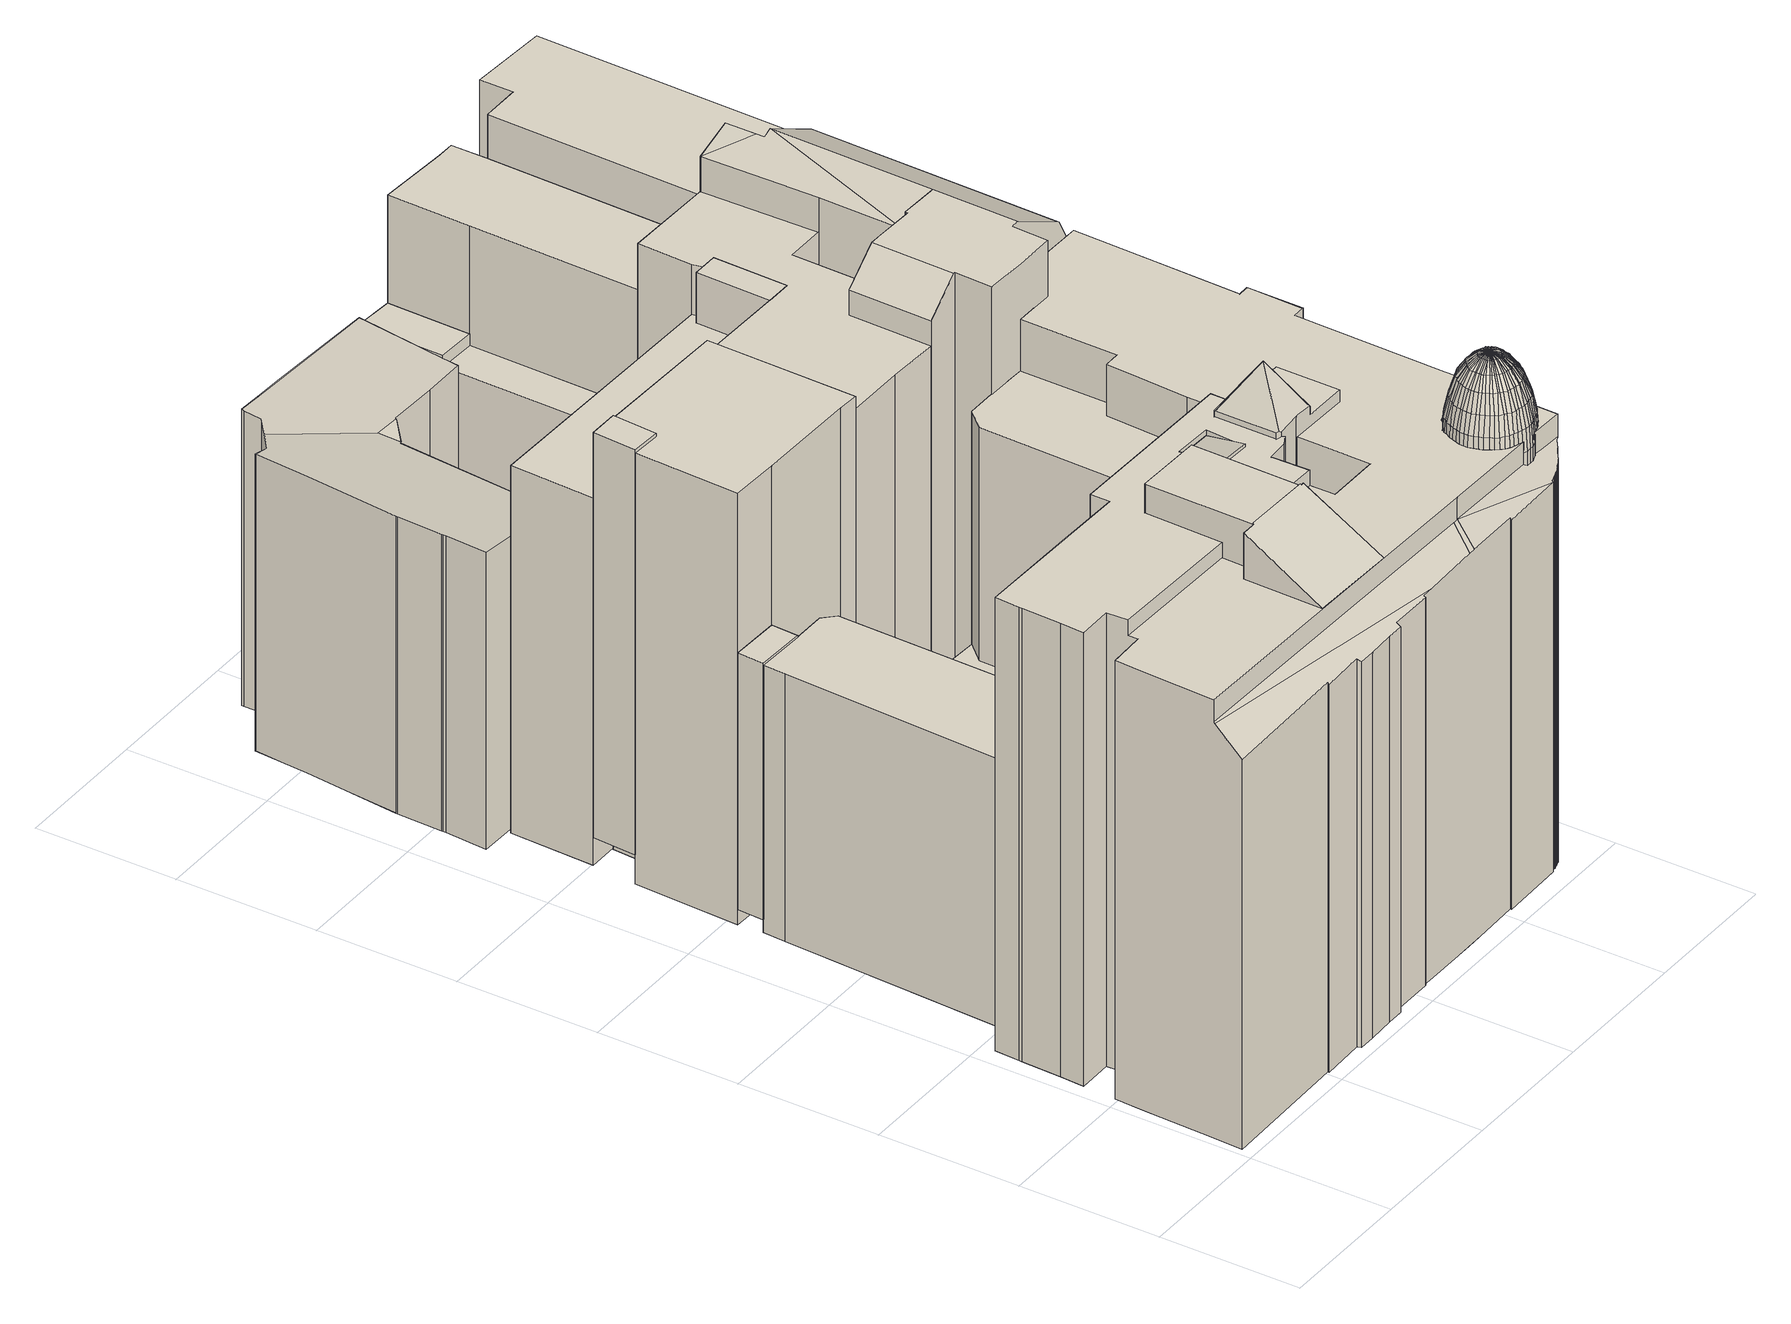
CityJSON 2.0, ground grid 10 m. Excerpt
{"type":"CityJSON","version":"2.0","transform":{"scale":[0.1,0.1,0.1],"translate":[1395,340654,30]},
"CityObjects":{
"building1":{"type":"Building","children":["building1-1","building1-2","building1-3","building1-4","building1-5","building1-6","building1-7","building1-8","building1-9","building1-10","building1-11","building1-12","building1-13","building1-14","building1-15","building1-16","building1-17","building1-18","building1-19","building1-20","building1-21"]},
"building1-1":{"type":"BuildingPart","attributes":{"measuredHeight":35.94,"roofType":"SPITZDACH","HoeheDach":"67","NiedrigsteTraufeDesGebaeudes":"63","Blattnummer":"102081","HoeheGrund":"31"},"parents":["building1"],"geometry":[{"type":"Solid","lod":"2","boundaries":[[[[0,1,2,3]],[[1,4,5]],[[6,7,8,1,0]],[[8,9,4,1]],[[10,11,12,13]],[[14,3,2,5,15]],[[5,2,1]],[[16,7,6,17]],[[12,4,9,13]],[[18,11,10,19]],[[20,21,16,17,22,14,15,23,18,19]],[[5,4,12,11,18,23,15]],[[21,20,19,10,13,9,8,7,16]],[[22,17,6,0,3,14]]]]}]},
"building1-2":{"type":"BuildingPart","attributes":{"measuredHeight":32.15,"roofType":"KUPPELDACH","HoeheDach":"67","NiedrigsteTraufeDesGebaeudes":"61","Blattnummer":"102081","HoeheGrund":"35"},"parents":["building1"],"geometry":[{"type":"Solid","lod":"2","boundaries":[[[[24,25,26,27]],[[28,29,25,24]],[[30,31,29,28]],[[32,31,30]],[[33,34,35,36]],[[37,38,34,33]],[[26,39,38,37]],[[25,40,39,26]],[[29,41,40,25]],[[31,42,41,29]],[[32,42,31]],[[34,43,44,35]],[[38,45,43,34]],[[39,46,45,38]],[[40,47,46,39]],[[41,48,47,40]],[[42,49,48,41]],[[32,49,42]],[[43,50,51,44]],[[45,52,50,43]],[[46,53,52,45]],[[47,54,53,46]],[[48,55,54,47]],[[49,55,48]],[[50,56,57,51]],[[52,58,56,50]],[[53,59,58,52]],[[54,60,59,53]],[[55,61,60,54]],[[49,62,61,55]],[[32,62,49]],[[56,63,64,57]],[[58,65,63,56]],[[59,66,65,58]],[[60,67,66,59]],[[61,68,67,60]],[[62,69,68,61]],[[32,69,62]],[[63,70,71,64]],[[65,72,70,63]],[[66,73,72,65]],[[67,74,73,66]],[[68,75,74,67]],[[69,76,75,68]],[[32,76,69]],[[70,77,78,71]],[[72,79,77,70]],[[73,80,79,72]],[[74,81,80,73]],[[75,82,81,74]],[[76,83,82,75]],[[32,83,76]],[[77,84,85,78]],[[79,86,84,77]],[[80,87,86,79]],[[81,88,87,80]],[[82,89,88,81]],[[83,90,89,82]],[[32,90,83]],[[84,91,92,85]],[[86,93,91,84]],[[87,94,93,86]],[[95,96,97,98,99,100,101,102,103,104,105,106,107,108,109,110,111,112,113,114,115,116,117,118,119,120,121,122,123,124,125,126,127,128,129,130,131,36,35,44,51,57,64,71,78,85,92,132,133,134,135,136,137,138,139,140]],[[141,142,96,95]],[[143,144,142,141]],[[145,146,144,143]],[[88,147,94,87]],[[89,148,147,88]],[[90,148,89]],[[91,149,132,92]],[[93,150,149,91]],[[94,151,150,93]],[[147,152,151,94]],[[148,153,152,147]],[[90,154,153,148]],[[32,154,90]],[[149,155,133,132]],[[150,156,155,149]],[[151,157,156,150]],[[152,158,157,151]],[[153,159,158,152]],[[154,160,159,153]],[[32,160,154]],[[155,161,134,133]],[[156,162,161,155]],[[157,163,162,156]],[[164,165,146,145]],[[166,167,165,164]],[[168,169,167,166]],[[32,169,168]],[[142,170,97,96]],[[144,171,170,142]],[[146,172,171,144]],[[165,173,172,146]],[[167,174,173,165]],[[169,175,174,167]],[[32,175,169]],[[170,176,98,97]],[[171,177,176,170]],[[172,178,177,171]],[[173,179,178,172]],[[174,180,179,173]],[[175,180,174]],[[176,181,99,98]],[[177,182,181,176]],[[178,183,182,177]],[[158,184,163,157]],[[159,185,184,158]],[[160,186,185,159]],[[32,186,160]],[[161,187,135,134]],[[162,188,187,161]],[[163,189,188,162]],[[184,190,189,163]],[[185,191,190,184]],[[186,192,191,185]],[[32,192,186]],[[187,193,136,135]],[[188,194,193,187]],[[189,195,194,188]],[[190,196,195,189]],[[191,197,196,190]],[[192,198,197,191]],[[32,198,192]],[[193,199,137,136]],[[194,200,199,193]],[[195,201,200,194]],[[179,202,183,178]],[[180,203,202,179]],[[175,204,203,180]],[[32,204,175]],[[181,205,100,99]],[[182,206,205,181]],[[183,207,206,182]],[[202,208,207,183]],[[203,209,208,202]],[[204,210,209,203]],[[32,210,204]],[[205,211,101,100]],[[206,212,211,205]],[[207,213,212,206]],[[208,214,213,207]],[[209,215,214,208]],[[210,216,215,209]],[[32,216,210]],[[211,217,102,101]],[[212,218,217,211]],[[213,219,218,212]],[[196,220,201,195]],[[197,221,220,196]],[[198,222,221,197]],[[32,222,198]],[[199,223,138,137]],[[200,224,223,199]],[[201,225,224,200]],[[220,226,225,201]],[[221,227,226,220]],[[222,227,221]],[[223,228,139,138]],[[224,229,228,223]],[[225,230,229,224]],[[226,231,230,225]],[[227,232,231,226]],[[222,233,232,227]],[[32,233,222]],[[228,234,140,139]],[[229,235,234,228]],[[230,236,235,229]],[[214,237,219,213]],[[215,238,237,214]],[[216,239,238,215]],[[32,239,216]],[[217,240,103,102]],[[218,241,240,217]],[[219,242,241,218]],[[237,243,242,219]],[[238,244,243,237]],[[239,245,244,238]],[[32,245,239]],[[240,246,104,103]],[[241,247,246,240]],[[242,248,247,241]],[[243,249,248,242]],[[244,250,249,243]],[[245,251,250,244]],[[32,251,245]],[[246,252,105,104]],[[247,253,252,246]],[[248,254,253,247]],[[231,255,236,230]],[[232,256,255,231]],[[233,257,256,232]],[[32,257,233]],[[234,141,95,140]],[[235,143,141,234]],[[236,145,143,235]],[[255,164,145,236]],[[256,166,164,255]],[[257,168,166,256]],[[32,168,257]],[[249,258,254,248]],[[250,259,258,249]],[[251,260,259,250]],[[32,260,251]],[[252,261,106,105]],[[253,262,261,252]],[[254,263,262,253]],[[258,264,263,254]],[[259,265,264,258]],[[260,265,259]],[[261,266,107,106]],[[262,267,266,261]],[[263,268,267,262]],[[264,269,268,263]],[[265,270,269,264]],[[260,271,270,265]],[[32,271,260]],[[266,272,108,107]],[[267,273,272,266]],[[268,274,273,267]],[[269,275,274,268]],[[270,276,275,269]],[[271,277,276,270]],[[32,277,271]],[[272,278,109,108]],[[273,279,278,272]],[[274,280,279,273]],[[275,281,280,274]],[[276,282,281,275]],[[277,283,282,276]],[[32,283,277]],[[278,284,110,109]],[[279,285,284,278]],[[280,286,285,279]],[[281,287,286,280]],[[282,288,287,281]],[[283,289,288,282]],[[32,289,283]],[[284,290,111,110]],[[285,291,290,284]],[[286,292,291,285]],[[287,293,292,286]],[[288,294,293,287]],[[289,295,294,288]],[[32,295,289]],[[290,296,112,111]],[[291,297,296,290]],[[292,298,297,291]],[[293,299,298,292]],[[294,300,299,293]],[[295,300,294]],[[296,301,113,112]],[[297,302,301,296]],[[298,303,302,297]],[[299,304,303,298]],[[300,305,304,299]],[[295,306,305,300]],[[32,306,295]],[[301,307,114,113]],[[302,308,307,301]],[[303,309,308,302]],[[304,310,309,303]],[[305,311,310,304]],[[306,312,311,305]],[[32,312,306]],[[307,313,115,114]],[[308,314,313,307]],[[309,315,314,308]],[[310,316,315,309]],[[311,317,316,310]],[[312,318,317,311]],[[32,318,312]],[[313,319,116,115]],[[314,320,319,313]],[[315,321,320,314]],[[316,322,321,315]],[[317,323,322,316]],[[318,324,323,317]],[[32,324,318]],[[319,325,117,116]],[[320,326,325,319]],[[321,327,326,320]],[[322,328,327,321]],[[323,329,328,322]],[[324,330,329,323]],[[32,330,324]],[[325,331,118,117]],[[326,332,331,325]],[[327,333,332,326]],[[328,334,333,327]],[[329,335,334,328]],[[330,336,335,329]],[[32,336,330]],[[331,337,119,118]],[[332,338,337,331]],[[333,339,338,332]],[[334,340,339,333]],[[335,341,340,334]],[[336,342,341,335]],[[32,342,336]],[[337,343,120,119]],[[338,344,343,337]],[[339,345,344,338]],[[340,346,345,339]],[[341,347,346,340]],[[342,348,347,341]],[[32,348,342]],[[343,349,121,120]],[[344,350,349,343]],[[345,351,350,344]],[[346,352,351,345]],[[347,353,352,346]],[[348,353,347]],[[349,354,122,121]],[[350,355,354,349]],[[351,356,355,350]],[[352,357,356,351]],[[353,358,357,352]],[[348,359,358,353]],[[32,359,348]],[[354,360,123,122]],[[355,361,360,354]],[[356,362,361,355]],[[357,363,362,356]],[[358,364,363,357]],[[359,365,364,358]],[[32,365,359]],[[360,366,124,123]],[[361,367,366,360]],[[362,368,367,361]],[[363,369,368,362]],[[364,370,369,363]],[[365,371,370,364]],[[32,371,365]],[[366,372,125,124]],[[367,373,372,366]],[[368,374,373,367]],[[369,375,374,368]],[[370,376,375,369]],[[371,377,376,370]],[[32,377,371]],[[372,378,126,125]],[[373,379,378,372]],[[374,380,379,373]],[[375,381,380,374]],[[376,382,381,375]],[[377,383,382,376]],[[32,383,377]],[[378,384,127,126]],[[379,385,384,378]],[[380,386,385,379]],[[381,387,386,380]],[[382,388,387,381]],[[383,388,382]],[[384,389,128,127]],[[385,390,389,384]],[[386,391,390,385]],[[387,392,391,386]],[[388,393,392,387]],[[383,394,393,388]],[[32,394,383]],[[389,395,129,128]],[[390,396,395,389]],[[391,397,396,390]],[[392,398,397,391]],[[393,399,398,392]],[[394,400,399,393]],[[32,400,394]],[[395,401,130,129]],[[396,402,401,395]],[[397,403,402,396]],[[398,404,403,397]],[[399,405,404,398]],[[400,406,405,399]],[[32,406,400]],[[401,407,131,130]],[[402,408,407,401]],[[403,27,408,402]],[[404,24,27,403]],[[405,28,24,404]],[[406,30,28,405]],[[32,30,406]],[[407,33,36,131]],[[408,37,33,407]],[[27,26,37,408]]]]}]},
"building1-3":{"type":"BuildingPart","attributes":{"measuredHeight":33.08,"roofType":"PULTDACH","HoeheDach":"64","NiedrigsteTraufeDesGebaeudes":"63","Blattnummer":"102081","HoeheGrund":"30"},"parents":["building1"],"geometry":[{"type":"Solid","lod":"2","boundaries":[[[[409,410,411,412]],[[413,414,415,416]],[[413,412,411,414]],[[414,411,410,415]],[[415,410,409,416]],[[416,409,412,413]]]]}]},
"building1-4":{"type":"BuildingPart","attributes":{"measuredHeight":18.45,"roofType":"FLACHDACH","HoeheDach":"52","NiedrigsteTraufeDesGebaeudes":"52","Blattnummer":"102081","HoeheGrund":"33"},"parents":["building1"],"geometry":[{"type":"Solid","lod":"2","boundaries":[[[[417,418,419,420]],[[421,422,423,424]],[[424,423,418,417]],[[423,422,419,418]],[[422,421,420,419]],[[421,424,417,420]]]]}]},
"building1-5":{"type":"BuildingPart","attributes":{"measuredHeight":29.27,"roofType":"FLACHDACH","HoeheDach":"64","NiedrigsteTraufeDesGebaeudes":"64","Blattnummer":"102081","HoeheGrund":"34"},"parents":["building1"],"geometry":[{"type":"Solid","lod":"2","boundaries":[[[[425,426,427,428]],[[429,430,431,432]],[[432,431,426,425]],[[431,430,427,426]],[[430,429,428,427]],[[429,432,425,428]]]]}]},
"building1-6":{"type":"BuildingPart","attributes":{"measuredHeight":29.77,"roofType":"FLACHDACH","HoeheDach":"62","NiedrigsteTraufeDesGebaeudes":"62","Blattnummer":"102081","HoeheGrund":"33"},"parents":["building1"],"geometry":[{"type":"Solid","lod":"2","boundaries":[[[[433,434,435,436,437,438]],[[439,440,441,442,443,444]],[[444,443,434,433]],[[443,442,435,434]],[[442,441,436,435]],[[441,440,437,436]],[[440,439,438,437]],[[439,444,433,438]]]]}]},
"building1-7":{"type":"BuildingPart","attributes":{"measuredHeight":20.73,"roofType":"FLACHDACH","HoeheDach":"51","NiedrigsteTraufeDesGebaeudes":"51","Blattnummer":"102081","HoeheGrund":"31"},"parents":["building1"],"geometry":[{"type":"Solid","lod":"2","boundaries":[[[[445,446,447,448]],[[449,450,451,452]],[[452,451,446,445]],[[451,450,447,446]],[[450,449,448,447]],[[449,452,445,448]]]]}]},
"building1-8":{"type":"BuildingPart","attributes":{"measuredHeight":19.31,"roofType":"FLACHDACH","HoeheDach":"51","NiedrigsteTraufeDesGebaeudes":"51","Blattnummer":"102081","HoeheGrund":"31"},"parents":["building1"],"geometry":[{"type":"Solid","lod":"2","boundaries":[[[[453,454,455,456,457]],[[458,459,460,461,462]],[[462,461,454,453]],[[461,460,455,454]],[[460,459,456,455]],[[459,458,457,456]],[[458,462,453,457]]]]}]},
"building1-9":{"type":"BuildingPart","attributes":{"measuredHeight":34.23,"roofType":"FLACHDACH","HoeheDach":"66","NiedrigsteTraufeDesGebaeudes":"62","Blattnummer":"102081","HoeheGrund":"31"},"parents":["building1"],"geometry":[{"type":"Solid","lod":"2","boundaries":[[[[463,464,465,466,467,468,469,470,471]],[[472,473,474,475]],[[476,471,470,477]],[[477,470,469,478]],[[478,469,468,479]],[[475,467,466,472]],[[480,465,464,481]],[[481,464,463,482]],[[482,463,471,476]],[[483,474,473,484]],[[465,480,485,484,473,472,466]],[[468,467,475,474,483,486,479]],[[482,476,477,478,479,486,483,484,485,480,481]]]]}]},
"building1-10":{"type":"BuildingPart","attributes":{"measuredHeight":33.83,"roofType":"PULTDACH","HoeheDach":"66","NiedrigsteTraufeDesGebaeudes":"59","Blattnummer":"102081","HoeheGrund":"32"},"parents":["building1"],"geometry":[{"type":"Solid","lod":"2","boundaries":[[[[487,488,489,490]],[[491,492,493,494,495,496,497,498,499,500,488,487]],[[501,502,503]],[[504,505,506,507,501,503]],[[497,506,505,508]],[[509,510,506,497,496]],[[511,512,513,514,510,509]],[[515,490,489,516]],[[517,500,499,518]],[[508,498,497]],[[519,495,494,520]],[[521,492,491,522]],[[523,503,502,524]],[[525,504,503,523]],[[526,514,513,527]],[[527,513,512,528]],[[528,512,511,529]],[[506,510,514,526,530,531,532,507]],[[527,528,529,533,534,519,520,535,521,522,536,515,516,537,517,518,538,539,525,523,524,540,532,531,530,526]],[[499,498,508,505,504,525,539,538,518]],[[534,533,529,511,509,496,495,519]],[[532,540,524,502,501,507]],[[535,520,494,493,492,521]],[[536,522,491,487,490,515]],[[489,488,500,517,537,516]]]]}]},
"building1-11":{"type":"BuildingPart","attributes":{"measuredHeight":32.71,"roofType":"FLACHDACH","HoeheDach":"63","NiedrigsteTraufeDesGebaeudes":"58","Blattnummer":"102081","HoeheGrund":"31"},"parents":["building1"],"geometry":[{"type":"Solid","lod":"2","boundaries":[[[[541,542,543,544]],[[544,543,545,546]],[[546,545,547,548]],[[548,547,549,550]],[[550,549,551,552]],[[552,551,553,554]],[[554,553,555,556]],[[556,555,557,558]],[[558,557,559,560]],[[560,559,561,562]],[[562,561,563,564]],[[564,563,565,566]],[[566,565,567,568]],[[568,567,569,570]],[[570,569,571,572]],[[572,571,573,574]],[[575,576,577,578]],[[579,580,581,582]],[[583,584,585,586]],[[587,588,589,590]],[[591,573,571,569,567,565,563,561,559,557,555,553,551,549,547,545,543,542,592,577,576,593,581,580,587,590,594,595,596]],[[597,598,599,600,601,602,603,604,605,606,607]],[[608,609,610,611,612,613,614,615,616,617]],[[618,619,579,582,620,575,578,541,544,546,548,550,552,554,556,558,560,562,564,566,568,570,572,574,621,622,623,624,625,626,627,628,629,630,631,632,633,634,635,636,637,612,611,610,609,608,638,639,640,641,642,643,644,645,646,607,606,605,604,603,647,648,649,650,651,652,653,654,655,656,657,658,659,660,661,662,663,664,665,666,667,668,669],[670,671,672,673,674,675,676,677,678,679,680,681,682,683,684,685,686,687,688,689,690,691,692,693,694,695,696,697,698,699,700,701,702,703,704,705,706,707,708,709,710,711,712,713,714,715,716,717,718,719,720,721,722,723,724,725,726],[727,728,729,730,731,732,733,734,735,736,737,738,739,740,741,742,743],[744,745,746,747],[748,749,750,751,752,753,754,755,756,757,758,759,760]],[[761,762,763,764,765,766,767,768,769,770,771,772,773,774,775,776,777,778,779,780,781,782,783,784,785,786,787,788,789,790,791,792,793,794,795,796,797,798,799,800,801,802,803,804,805,806,807,808,809,810,811,812,813,814,815,816,817,818,819,589,588,585,584,820,821,822,823,824,825,826,827,828,829,830,831,832,833,834,835,836,837,838,839,840,841,842,843,844,845,463,471,846,847,848,849,850,851,852,602,601,600]],[[850,849,848,755,754,753,752,853,854]],[[844,843,842,855,856,751,750,749,748]],[[840,839,838,837,740,739,738,737]],[[730,729,728,727,833,832,831,857,858]],[[859,860,861,862,863,864,865,866,867,617,616,598,597]],[[616,615,868,599,598]],[[614,869,868,615]],[[613,870,871,869,614]],[[871,872,873,874,875,876,877,878,879,880,881,882,883,884,885,591,596,886,887,888,889,890,869]],[[586,891,892,583]],[[608,617,867,638]],[[638,867,866,639]],[[639,866,865,640]],[[640,865,864,641]],[[641,864,863,642]],[[642,863,862,643]],[[643,862,861,644]],[[644,861,860,645]],[[645,860,859,646]],[[646,859,597,607]],[[755,848,847,756]],[[756,847,846,757]],[[757,846,471,758]],[[758,471,463,759]],[[759,463,845,760]],[[760,845,844,748]],[[603,602,852,647]],[[650,893,894,651]],[[651,894,895,652]],[[652,895,896,653]],[[653,896,897,654]],[[656,898,899,657]],[[830,900,857,831]],[[730,858,901,731]],[[731,901,902,732]],[[732,902,903,733]],[[733,903,904,734]],[[734,904,905,735]],[[841,906,855,842]],[[751,856,853,752]],[[850,854,907,851]],[[649,908,893,650]],[[744,909,910,745]],[[747,911,909,744]],[[746,912,911,747]],[[745,910,912,746]],[[636,871,870,637]],[[637,870,613,612]],[[596,817,816,886]],[[714,815,814,715]],[[715,814,813,716]],[[716,813,812,717]],[[717,812,811,718]],[[718,811,810,719]],[[719,810,809,720]],[[720,809,808,721]],[[721,808,807,722]],[[722,807,806,723]],[[723,806,805,724]],[[724,805,804,725]],[[725,804,803,726]],[[726,803,802,670]],[[670,802,801,671]],[[671,801,800,672]],[[672,800,799,673]],[[673,799,798,674]],[[674,798,797,675]],[[675,797,796,676]],[[676,796,795,677]],[[677,795,794,678]],[[678,794,793,679]],[[679,793,792,680]],[[680,792,791,681]],[[681,791,790,682]],[[682,790,789,683]],[[683,789,788,684]],[[684,788,787,685]],[[685,787,786,686]],[[686,786,785,687]],[[687,785,784,688]],[[688,784,783,689]],[[689,783,782,690]],[[690,782,781,691]],[[691,781,780,692]],[[692,780,779,693]],[[693,779,778,694]],[[694,778,777,695]],[[695,777,776,696]],[[696,776,775,697]],[[697,775,774,698]],[[698,774,773,699]],[[699,773,772,700]],[[700,772,771,701]],[[701,771,770,702]],[[702,770,769,703]],[[703,769,768,704]],[[704,768,767,705]],[[705,767,766,706]],[[706,766,765,707]],[[707,765,764,708]],[[708,764,763,890,709]],[[890,763,762,869]],[[709,890,889,710]],[[710,889,888,711]],[[711,888,887,712]],[[622,885,884,623]],[[623,884,883,624]],[[624,883,882,625]],[[625,882,881,626]],[[626,881,880,627]],[[627,880,879,628]],[[628,879,878,629]],[[629,878,877,630]],[[630,877,876,631]],[[631,876,875,632]],[[632,875,874,633]],[[633,874,873,634]],[[634,873,872,635]],[[743,834,833,727]],[[664,824,823,665]],[[665,823,822,666]],[[666,822,821,667]],[[892,820,584,583]],[[596,595,594,590,589,819,818,817]],[[591,885,622,621,574,573,591,596]],[[587,580,579,619,618,669,891,586,585,588]],[[827,826,825,663,662,661]],[[575,620,582,581,593,576]],[[541,578,577,592,542]],[[820,892,891,669,668,667,821]],[[824,664,663,825]],[[834,743,742,835]],[[837,836,835,742,741,740]],[[887,886,816,815,714,713,712]],[[871,636,635,872]],[[829,828,827,661,660,659]],[[906,841,840,737,736,735,905]],[[900,830,829,659,658,657,899]],[[913,898,656,655,654,897]],[[648,647,852,851,907,908,649]],[[868,869,762,761,600,599]],[[908,907,854,853,856,855,906,905,904,903,902,901,858,857,900,899,898,913,897,896,895,894,893],[910,909,911,912]]]]}]},
"building1-12":{"type":"BuildingPart","attributes":{"measuredHeight":11.16,"roofType":"FLACHDACH","HoeheDach":"42","NiedrigsteTraufeDesGebaeudes":"42","Blattnummer":"102081","HoeheGrund":"31"},"parents":["building1"],"geometry":[{"type":"Solid","lod":"2","boundaries":[[[[456,455,914,915,916,917]],[[918,919,920,921,922,923]],[[923,922,455,456]],[[922,921,914,455]],[[921,920,915,914]],[[920,919,916,915]],[[919,918,917,916]],[[918,923,456,917]]]]}]},
"building1-13":{"type":"BuildingPart","attributes":{"measuredHeight":26.49,"roofType":"FLACHDACH","HoeheDach":"59","NiedrigsteTraufeDesGebaeudes":"59","Blattnummer":"102081","HoeheGrund":"32"},"parents":["building1"],"geometry":[{"type":"Solid","lod":"2","boundaries":[[[[924,925,926,927,928,929,930,931,932]],[[933,934,935,936,937,938,939,940,941]],[[941,940,925,924]],[[940,939,926,925]],[[939,938,927,926]],[[938,937,928,927]],[[937,936,929,928]],[[936,935,930,929]],[[935,934,931,930]],[[934,933,932,931]],[[933,941,924,932]]]]}]},
"building1-14":{"type":"BuildingPart","attributes":{"measuredHeight":27.32,"roofType":"FLACHDACH","HoeheDach":"59","NiedrigsteTraufeDesGebaeudes":"59","Blattnummer":"102081","HoeheGrund":"31"},"parents":["building1"],"geometry":[{"type":"Solid","lod":"2","boundaries":[[[[942,943,944,945,946,947,948,949]],[[950,951,952,953,954,955,956,957]],[[957,956,943,942]],[[956,955,944,943]],[[955,954,945,944]],[[954,953,946,945]],[[953,952,947,946]],[[952,951,948,947]],[[951,950,949,948]],[[950,957,942,949]]]]}]},
"building1-15":{"type":"BuildingPart","attributes":{"measuredHeight":31.09,"roofType":"FLACHDACH","HoeheDach":"63","NiedrigsteTraufeDesGebaeudes":"63","Blattnummer":"102081","HoeheGrund":"32"},"parents":["building1"],"geometry":[{"type":"Solid","lod":"2","boundaries":[[[[958,959,960,961,962,963,964,965]],[[966,967,968,969,970,971,972,973]],[[973,972,959,958]],[[972,971,960,959]],[[971,970,961,960]],[[970,969,962,961]],[[969,968,963,962]],[[968,967,964,963]],[[967,966,965,964]],[[966,973,958,965]]]]}]},
"building1-16":{"type":"BuildingPart","attributes":{"measuredHeight":30,"roofType":"FLACHDACH","HoeheDach":"62","NiedrigsteTraufeDesGebaeudes":"62","Blattnummer":"102081","HoeheGrund":"32"},"parents":["building1"],"geometry":[{"type":"Solid","lod":"2","boundaries":[[[[974,975,976,977,978,979,980,981,982,523,525,983,517,516,515,984]],[[985,986,987,988,989,990,991,992,993,994,441,440,439,444,995,996]],[[996,995,975,974]],[[995,444,976,975]],[[444,439,977,976]],[[439,440,978,977]],[[440,441,979,978]],[[441,994,980,979]],[[994,993,981,980]],[[993,992,982,981]],[[992,991,523,982]],[[991,990,525,523]],[[990,989,983,525]],[[989,988,517,983]],[[988,987,516,517]],[[987,986,515,516]],[[986,985,984,515]],[[985,996,974,984]]]]}]},
"building1-17":{"type":"BuildingPart","attributes":{"measuredHeight":28.5,"roofType":"FLACHDACH","HoeheDach":"59","NiedrigsteTraufeDesGebaeudes":"59","Blattnummer":"102081","HoeheGrund":"31"},"parents":["building1"],"geometry":[{"type":"Solid","lod":"2","boundaries":[[[[448,997,998,999,1000,1001,445]],[[1002,1003,1004,1005,1006,1007,1008]],[[1008,1007,997,448]],[[1007,1006,998,997]],[[1006,1005,999,998]],[[1005,1004,1000,999]],[[1004,1003,1001,1000]],[[1003,1002,445,1001]],[[1002,1008,448,445]]]]}]},
"building1-18":{"type":"BuildingPart","attributes":{"measuredHeight":19.31,"roofType":"FLACHDACH","HoeheDach":"52","NiedrigsteTraufeDesGebaeudes":"52","Blattnummer":"102081","HoeheGrund":"32"},"parents":["building1"],"geometry":[{"type":"Solid","lod":"2","boundaries":[[[[1009,1010,1011,1012,1013,1014,1015]],[[1016,1017,1018,1019,1020,1021,1022]],[[1022,1021,1010,1009]],[[1021,1020,1011,1010]],[[1020,1019,1012,1011]],[[1019,1018,1013,1012]],[[1018,1017,1014,1013]],[[1017,1016,1015,1014]],[[1016,1022,1009,1015]]]]}]},
"building1-19":{"type":"BuildingPart","attributes":{"measuredHeight":10.95,"roofType":"FLACHDACH","HoeheDach":"42","NiedrigsteTraufeDesGebaeudes":"42","Blattnummer":"102081","HoeheGrund":"31"},"parents":["building1"],"geometry":[{"type":"Solid","lod":"2","boundaries":[[[[1023,1024,1025,1026,1027,1028,1029,1030,1031,1032,1033,1034,1035,1036,1037,1038]],[[1039,1040,1041,1042,1043,1044,1045,1046,1047,1048,1049,1050,1051,1052,1053,1054]],[[1054,1053,1024,1023]],[[1053,1052,1025,1024]],[[1052,1051,1026,1025]],[[1051,1050,1027,1026]],[[1050,1049,1028,1027]],[[1049,1048,1029,1028]],[[1048,1047,1030,1029]],[[1047,1046,1031,1030]],[[1046,1045,1032,1031]],[[1045,1044,1033,1032]],[[1044,1043,1034,1033]],[[1043,1042,1035,1034]],[[1042,1041,1036,1035]],[[1041,1040,1037,1036]],[[1040,1039,1038,1037]],[[1039,1054,1023,1038]]]]}]},
"building1-20":{"type":"BuildingPart","attributes":{"measuredHeight":31.35,"roofType":"FLACHDACH","HoeheDach":"62","NiedrigsteTraufeDesGebaeudes":"60","Blattnummer":"102081","HoeheGrund":"31"},"parents":["building1"],"geometry":[{"type":"Solid","lod":"2","boundaries":[[[[1055,1056,1057,1058,1059,1060,1061,1062,1063]],[[1064,1065,1066,1067,1068,1069,1070,1071]],[[1072,1063,1062,1073]],[[1073,1062,1061,1074]],[[1074,1061,1060,1075]],[[1070,1059,1058,1071]],[[1076,1057,1056,1077]],[[1078,1069,1068,1079]],[[1079,1068,1067,1080]],[[1080,1067,1066,1081]],[[1081,1066,1065,1082]],[[1082,1065,1064,1083]],[[1084,1077,1056,1055,1063,1072]],[[1085,1083,1064,1071,1058,1057,1076]],[[1059,1070,1069,1078,1086,1075,1060]],[[1079,1080,1081,1082,1083,1085,1076,1077,1084,1072,1073,1074,1075,1086,1078]]]]}]},
"building1-21":{"type":"BuildingPart","attributes":{"measuredHeight":21.42,"roofType":"Sonstiges","HoeheDach":"52","NiedrigsteTraufeDesGebaeudes":"51","Blattnummer":"102081","HoeheGrund":"30"},"parents":["building1"],"geometry":[{"type":"Solid","lod":"2","boundaries":[[[[1087,1088,1089]],[[1090,1091,1092,1093]],[[1093,1092,1094,1095]],[[1095,1094,1096,1097]],[[1097,1096,1098,1099]],[[1099,1098,1100,1101]],[[1102,1103,1104,1105]],[[1105,1104,1106,1107]],[[1107,1106,1091,1090]],[[1108,1109,1110,1111]],[[1112,1113,1114,1115]],[[1115,1114,1116,1117]],[[1117,1116,1118,1119]],[[1120,1121,1122,1123]],[[1123,1122,1124,1125]],[[1126,1120,1123,1125,1127,1128,1102,1105,1107,1090,1093,1095,1097,1099,1101,1129,1108,1111,1130,1112,1115,1117,1119,1131,1132]],[[1102,1128,1127,1125,1124,1087,1089,1103]],[[1133,1121,1120,1126,1132,1134]],[[1135,1134,1132,1131,1119,1118]],[[1110,1136,1113,1112,1130,1111]],[[1100,1137,1109,1108,1129,1101]],[[1088,1087,1124,1122,1121,1133,1134,1135,1118,1116,1114,1113,1136]],[[1106,1104,1103,1089,1088,1136,1110,1109,1137,1100,1098,1096,1094,1092,1091]]]]}]}
},
"vertices":[
[245,139,338],[262,161,371],[244,184,337],[244,140,337],[280,184,336],[244,184,336],[248,139,336],[266,140,337],[279,139,337],[280,139,336],[312,139,330],[312,184,330],[280,184,330],[280,139,330],[244,140,11],[244,184,11],[266,140,11],[248,139,11],[312,184,11],[312,139,11],[280,139,11],[279,139,11],[245,139,11],[280,184,11],
[357,64,357],[358,62,357],[362,64,344],[361,67,344],[352,60,366],[353,59,366],[347,56,372],[347,55,372],[341,51,374],[365,66,314],[367,64,314],[367,64,53],[365,66,53],[365,66,330],[366,63,330],[364,62,344],[359,60,357],[354,57,366],[348,54,372],[368,61,314],[368,61,53],[367,60,330],[365,59,344],[360,58,357],[355,56,366],[348,53,372],[369,58,314],[369,58,53],[368,57,330],[365,57,344],[361,56,357],[355,54,366],[370,54,314],[370,54,53],[369,54,330],[366,54,344],[361,53,357],[355,53,366],[349,52,372],[370,51,314],[370,51,53],[369,51,330],[366,51,344],[361,51,357],[356,51,366],[349,51,372],[370,48,314],[370,48,53],[369,48,330],[366,48,344],[361,49,357],[355,49,366],[349,50,372],[369,45,314],[369,45,53],[368,45,330],[365,46,344],[361,46,357],[355,48,366],[348,49,372],[368,42,314],[368,42,53],[367,42,330],[365,43,344],[360,44,357],[355,46,366],[348,48,372],[367,39,314],[367,39,53],[366,39,330],[364,40,344],[341,22,53],[338,22,53],[335,23,53],[332,24,53],[329,25,53],[326,26,53],[323,28,53],[321,30,53],[319,33,53],[317,35,53],[315,38,53],[314,41,53],[313,44,53],[312,48,53],[312,51,53],[312,54,53],[313,57,53],[314,60,53],[315,63,53],[317,66,53],[318,69,53],[321,71,53],[323,73,53],[326,75,53],[328,77,53],[331,78,53],[334,79,53],[338,80,53],[341,80,53],[344,80,53],[347,79,53],[350,78,53],[353,77,53],[356,75,53],[359,74,53],[361,71,53],[364,69,53],[366,36,53],[364,33,53],[362,31,53],[359,28,53],[357,27,53],[354,25,53],[351,24,53],[348,23,53],[344,22,53],[341,22,314],[338,22,314],[341,23,330],[338,23,330],[341,26,344],[338,26,344],[360,42,357],[354,45,366],[366,36,314],[365,36,330],[362,38,344],[358,40,357],[353,43,366],[347,47,372],[364,33,314],[363,34,330],[361,35,344],[357,38,357],[352,42,366],[347,46,372],[362,31,314],[361,31,330],[359,33,344],[341,30,357],[339,31,357],[341,36,366],[340,37,366],[341,43,372],[340,43,372],[335,23,314],[335,24,330],[336,27,344],[337,31,357],[338,37,366],[339,44,372],[332,24,314],[332,25,330],[333,27,344],[334,32,357],[336,37,366],[329,25,314],[329,26,330],[330,28,344],[356,37,357],[351,41,366],[346,46,372],[359,28,314],[359,29,330],[357,31,344],[354,35,357],[350,40,366],[346,45,372],[357,27,314],[356,27,330],[355,30,344],[352,34,357],[349,39,366],[345,45,372],[354,25,314],[353,26,330],[352,28,344],[332,32,357],[335,38,366],[338,44,372],[326,26,314],[326,27,330],[328,30,344],[330,34,357],[333,39,366],[337,45,372],[323,28,314],[324,29,330],[326,31,344],[328,35,357],[332,40,366],[336,45,372],[321,30,314],[321,31,330],[323,33,344],[350,33,357],[347,38,366],[344,44,372],[351,24,314],[350,25,330],[349,27,344],[348,32,357],[346,37,366],[348,23,314],[347,24,330],[347,27,344],[346,31,357],[344,37,366],[343,44,372],[344,22,314],[344,23,330],[344,26,344],[327,36,357],[331,41,366],[336,46,372],[319,33,314],[319,33,330],[322,35,344],[325,38,357],[330,42,366],[335,46,372],[317,35,314],[318,36,330],[320,37,344],[324,40,357],[329,43,366],[335,47,372],[315,38,314],[316,39,330],[319,40,344],[343,31,357],[343,37,366],[342,43,372],[323,42,357],[328,45,366],[334,48,372],[314,41,314],[315,42,330],[318,43,344],[322,44,357],[327,46,366],[313,44,314],[314,45,330],[317,45,344],[321,46,357],[327,48,366],[334,49,372],[312,48,314],[313,48,330],[316,48,344],[321,49,357],[327,49,366],[334,50,372],[312,51,314],[313,51,330],[316,51,344],[321,51,357],[327,51,366],[334,51,372],[312,54,314],[313,54,330],[316,54,344],[321,53,357],[327,52,366],[334,52,372],[313,57,314],[314,57,330],[317,56,344],[321,55,357],[327,54,366],[334,53,372],[314,60,314],[315,60,330],[317,59,344],[322,58,357],[327,56,366],[315,63,314],[316,63,330],[318,62,344],[323,60,357],[328,57,366],[334,54,372],[317,66,314],[317,66,330],[320,64,344],[324,62,357],[329,59,366],[335,55,372],[318,69,314],[319,68,330],[321,66,344],[325,64,357],[330,60,366],[335,56,372],[321,71,314],[321,71,330],[323,68,344],[327,65,357],[331,61,366],[336,56,372],[323,73,314],[324,73,330],[325,70,344],[328,67,357],[332,62,366],[336,57,372],[326,75,314],[326,74,330],[328,72,344],[330,68,357],[333,63,366],[337,57,372],[328,77,314],[329,76,330],[330,73,344],[332,69,357],[335,64,366],[338,58,372],[331,78,314],[332,77,330],[333,74,344],[334,70,357],[336,65,366],[339,58,372],[334,79,314],[335,78,330],[335,75,344],[336,71,357],[338,65,366],[338,80,314],[338,79,330],[338,76,344],[339,71,357],[339,65,366],[340,58,372],[341,80,314],[341,79,330],[341,76,344],[341,71,357],[341,65,366],[341,58,372],[344,80,314],[344,79,330],[344,76,344],[343,71,357],[343,65,366],[342,58,372],[347,79,314],[347,78,330],[346,75,344],[345,71,357],[344,65,366],[343,58,372],[350,78,314],[350,77,330],[349,75,344],[348,70,357],[346,65,366],[344,58,372],[353,77,314],[353,76,330],[352,74,344],[350,69,357],[347,64,366],[356,75,314],[356,75,330],[354,72,344],[352,68,357],[349,63,366],[345,57,372],[359,74,314],[358,73,330],[357,71,344],[354,67,357],[350,62,366],[346,57,372],[361,71,314],[361,71,330],[359,69,344],[355,65,357],[351,61,366],[346,56,372],[364,69,314],[363,68,330],
[227,151,335],[229,180,329],[201,181,329],[201,152,335],[201,152,5],[201,181,5],[229,180,5],[227,151,5],
[55,358,33],[19,359,33],[20,378,33],[56,377,33],[56,377,218],[20,378,218],[19,359,218],[55,358,218],
[25,484,43],[47,484,43],[45,452,43],[23,453,43],[23,453,335],[45,452,335],[47,484,335],[25,484,335],
[214,481,26],[215,534,26],[221,534,26],[222,534,26],[234,534,26],[233,481,26],[233,481,324],[234,534,324],[222,534,324],[221,534,324],[215,534,324],[214,481,324],
[224,701,6],[196,702,6],[197,762,6],[225,760,6],[225,760,213],[197,762,213],[196,702,213],[224,701,213],
[224,701,12],[222,580,12],[194,580,12],[196,691,12],[196,702,12],[196,702,205],[196,691,205],[194,580,205],[222,580,205],[224,701,205],
[186,26,322],[186,83,355],[184,83,355],[184,84,355],[134,85,355],[133,84,355],[128,84,355],[122,84,355],[121,27,322],[184,84,354],[185,162,354],[135,163,354],[134,85,354],[121,27,13],[122,84,13],[128,84,13],[133,84,13],[184,83,13],[186,83,13],[186,26,13],[135,163,13],[185,162,13],[184,84,13],[134,85,13],
[251,374,362],[252,433,362],[227,433,342],[226,374,342],[252,374,362],[251,347,362],[281,346,362],[311,346,362],[312,372,362],[318,372,362],[319,433,362],[290,434,362],[290,432,362],[261,433,362],[315,556,359],[315,578,359],[289,579,349],[291,496,349],[290,436,349],[321,550,362],[315,550,359],[290,434,349],[363,372,336],[366,550,336],[386,371,292],[387,428,292],[388,427,290],[390,549,290],[226,374,24],[227,433,24],[261,433,24],[290,432,24],[312,372,24],[311,346,24],[251,347,24],[252,374,24],[289,579,24],[315,578,24],[291,496,24],[390,549,24],[388,427,24],[387,428,24],[386,371,24],[366,550,24],[321,550,24],[315,550,24],[363,372,24],[318,372,24],[281,346,24],[251,374,24],[252,433,24],[290,434,24],[290,436,24],[315,556,24],
[381,90,6],[381,90,296],[382,90,294],[382,90,6],[381,43,294],[381,43,6],[381,41,295],[381,41,6],[380,40,295],[380,40,6],[380,38,295],[380,38,6],[380,37,296],[380,37,6],[379,35,296],[379,35,6],[379,33,297],[379,33,6],[378,32,298],[378,32,6],[377,30,298],[377,30,6],[376,29,299],[376,29,6],[375,28,300],[375,28,6],[375,26,301],[375,26,6],[374,25,302],[374,25,6],[372,24,304],[372,24,6],[371,23,305],[371,23,6],[382,97,6],[382,97,294],[381,97,295],[381,97,6],[382,206,6],[382,206,296],[384,205,294],[384,205,6],[375,251,306],[375,251,322],[383,251,322],[383,251,296],[383,211,296],[383,211,322],[374,211,322],[374,211,306],[371,22,305],[381,90,295],[382,103,294],[372,103,306],[372,90,306],[371,22,306],[3,8,287],[4,28,305],[4,29,306],[4,29,322],[6,82,322],[7,101,322],[7,101,6],[6,82,6],[4,29,6],[4,28,6],[3,8,6],[209,12,6],[219,12,6],[259,12,6],[264,12,6],[305,13,6],[305,13,288],[264,12,289],[259,12,289],[219,12,287],[209,12,287],[383,251,6],[383,211,6],[382,103,6],[371,22,6],[370,22,6],[369,21,6],[368,20,6],[366,19,6],[365,18,6],[364,17,6],[362,16,6],[361,16,6],[359,15,6],[358,15,6],[356,14,6],[355,14,6],[353,14,6],[352,14,6],[352,13,6],[305,12,6],[209,11,6],[177,11,6],[177,8,6],[165,8,6],[145,7,6],[133,7,6],[132,10,6],[100,9,6],[100,10,6],[34,102,6],[34,109,6],[33,124,6],[8,124,6],[9,141,6],[10,169,6],[10,171,6],[11,189,6],[84,188,6],[134,187,6],[134,201,6],[263,199,6],[266,199,6],[266,213,6],[266,218,6],[268,253,6],[269,277,6],[281,277,6],[281,346,6],[311,346,6],[312,372,6],[378,371,6],[386,371,6],[370,54,6],[369,58,6],[368,61,6],[367,64,6],[365,66,6],[364,69,6],[361,71,6],[359,74,6],[356,75,6],[353,77,6],[350,78,6],[347,79,6],[344,80,6],[341,80,6],[338,80,6],[334,79,6],[331,78,6],[328,77,6],[326,75,6],[323,73,6],[321,71,6],[318,69,6],[317,66,6],[315,63,6],[314,60,6],[313,57,6],[312,54,6],[312,51,6],[312,48,6],[313,44,6],[314,41,6],[315,38,6],[317,35,6],[319,33,6],[321,30,6],[323,28,6],[326,26,6],[329,25,6],[332,24,6],[335,23,6],[338,22,6],[341,22,6],[344,22,6],[346,23,6],[348,23,6],[351,24,6],[354,25,6],[357,27,6],[359,28,6],[362,31,6],[364,33,6],[366,36,6],[367,39,6],[368,42,6],[369,45,6],[370,48,6],[370,51,6],[312,184,6],[267,184,6],[263,184,6],[244,184,6],[244,140,6],[248,139,6],[249,137,6],[242,133,6],[226,132,6],[227,105,6],[227,87,6],[261,87,6],[265,87,6],[266,87,6],[266,105,6],[266,140,6],[312,139,6],[201,181,6],[201,152,6],[227,151,6],[229,180,6],[184,83,6],[184,86,6],[184,106,6],[185,162,6],[135,163,6],[134,107,6],[134,85,6],[133,84,6],[128,84,6],[122,84,6],[121,27,6],[186,26,6],[186,83,6],[260,24,322],[264,24,322],[335,23,322],[332,24,322],[329,25,322],[326,26,322],[323,28,322],[321,30,322],[319,33,322],[317,35,322],[315,38,322],[314,41,322],[313,44,322],[312,48,322],[312,51,322],[312,54,322],[313,57,322],[314,60,322],[315,63,322],[317,66,322],[318,69,322],[321,71,322],[323,73,322],[326,75,322],[328,77,322],[331,78,322],[334,79,322],[338,80,322],[341,80,322],[344,80,322],[347,79,322],[350,78,322],[353,77,322],[356,75,322],[359,74,322],[361,71,322],[364,69,322],[365,66,322],[367,64,322],[368,61,322],[369,58,322],[370,54,322],[370,51,322],[370,48,322],[369,45,322],[368,42,322],[367,39,322],[366,36,322],[364,33,322],[362,31,322],[359,28,322],[357,27,322],[354,25,322],[351,24,322],[348,23,322],[346,23,322],[371,22,322],[372,90,322],[372,103,322],[378,371,322],[312,372,322],[311,346,322],[281,346,322],[281,277,322],[269,277,322],[268,253,322],[266,218,322],[266,213,322],[266,199,322],[263,199,322],[263,184,322],[267,184,322],[312,184,322],[312,139,322],[266,140,322],[266,105,322],[266,87,322],[265,87,322],[261,87,322],[227,87,322],[227,105,322],[184,106,322],[184,86,322],[184,83,322],[186,83,322],[122,84,322],[128,84,322],[133,84,322],[134,85,322],[134,107,322],[34,109,322],[34,102,322],[135,163,333],[134,107,333],[184,106,333],[185,162,333],[263,184,333],[244,184,333],[100,10,287],[100,9,286],[132,10,286],[133,7,284],[145,7,284],[165,8,284],[177,8,284],[177,11,286],[209,11,286],[260,24,306],[264,24,306],[305,12,287],[352,13,287],[352,14,288],[353,14,288],[355,14,289],[356,14,290],[358,15,290],[359,15,291],[361,16,293],[362,16,294],[364,17,295],[365,18,297],[366,19,299],[368,20,300],[369,21,302],[370,22,304],[346,23,306],[344,22,305],[341,22,304],[338,22,305],[335,23,306],[386,371,296],[378,371,306],[8,124,333],[9,141,333],[10,169,333],[10,171,333],[11,189,333],[134,187,333],[134,201,333],[263,199,333],[244,140,333],[248,139,333],[249,137,333],[242,133,333],[226,132,333],[227,105,333],[34,109,333],[33,124,333],[201,181,333],[201,152,333],[229,180,333],[227,151,333],[84,188,333],
[100,584,12],[108,675,12],[129,692,12],[165,691,12],[165,691,124],[129,692,124],[108,675,124],[100,584,124],[194,580,124],[196,691,124],
[214,481,23],[147,482,23],[47,484,23],[25,484,23],[27,544,23],[221,541,23],[222,534,23],[221,534,23],[215,534,23],[215,534,288],[221,534,288],[222,534,288],[221,541,288],[27,544,288],[25,484,288],[47,484,288],[147,482,288],[214,481,288],
[229,347,12],[251,347,12],[281,346,12],[281,277,12],[269,277,12],[266,218,12],[215,219,12],[217,334,12],[217,334,285],[215,219,285],[266,218,285],[269,277,285],[281,277,285],[281,346,285],[251,347,285],[229,347,285],
[147,482,22],[145,375,22],[130,376,22],[56,377,22],[20,378,22],[23,453,22],[45,452,22],[47,484,22],[47,484,333],[45,452,333],[23,453,333],[20,378,333],[56,377,333],[130,376,333],[145,375,333],[147,482,333],
[145,375,24],[147,482,24],[214,481,24],[233,481,24],[234,534,24],[222,534,24],[221,541,24],[222,580,24],[287,579,24],[262,496,24],[188,375,24],[188,375,324],[226,374,324],[227,433,324],[261,433,324],[262,496,324],[291,496,324],[289,579,324],[287,579,324],[222,580,324],[221,541,324],[147,482,324],[145,375,324],
[277,757,6],[290,757,6],[290,731,6],[287,579,6],[222,580,6],[224,701,291],[222,580,291],[287,579,291],[290,731,291],[290,757,291],[277,757,291],[225,760,291],
[55,358,24],[79,358,24],[87,350,24],[84,188,24],[11,189,24],[18,343,24],[19,359,24],[19,359,217],[18,343,217],[11,189,217],[84,188,217],[87,350,217],[79,358,217],[55,358,217],
[229,347,8],[217,334,8],[215,219,8],[266,218,8],[266,199,8],[134,201,8],[134,187,8],[84,188,8],[87,350,8],[111,349,8],[130,367,8],[130,376,8],[145,375,8],[188,375,8],[188,366,8],[206,348,8],[206,348,117],[188,366,117],[188,375,117],[145,375,117],[130,376,117],[130,367,117],[111,349,117],[87,350,117],[84,188,117],[134,187,117],[134,201,117],[266,199,117],[266,218,117],[215,219,117],[217,334,117],[229,347,117],
[289,579,323],[315,578,323],[315,550,323],[373,549,323],[376,752,323],[318,755,323],[318,731,323],[290,731,323],[287,579,323],[390,549,296],[390,552,296],[390,570,296],[392,708,296],[393,708,296],[394,751,296],[376,752,296],[373,549,296],[287,579,9],[290,731,9],[318,731,9],[318,755,9],[315,550,9],[315,578,9],[394,751,9],[393,708,9],[392,708,9],[390,570,9],[390,552,9],[390,549,9],[289,579,9],[373,549,9],[376,752,9],
[128,691,210],[110,692,210],[109,675,210],[28,562,4],[28,562,218],[30,592,218],[30,592,4],[30,594,218],[30,594,4],[30,595,218],[30,595,4],[31,627,218],[31,627,4],[31,628,218],[31,628,4],[108,675,4],[108,675,210],[100,584,210],[100,584,4],[98,561,210],[98,561,4],[41,735,4],[41,735,218],[52,734,216],[52,734,4],[77,754,4],[77,754,216],[77,766,217],[77,766,4],[77,768,218],[77,768,4],[93,767,218],[93,767,4],[196,691,4],[196,691,210],[165,691,210],[165,691,4],[129,692,210],[129,692,4],[196,702,4],[128,691,4],[109,675,4],[38,696,4],[65,744,4],[116,766,4],[197,762,4],[196,702,211],[197,762,218],[116,766,218],[65,744,215],[38,696,218]
]}
